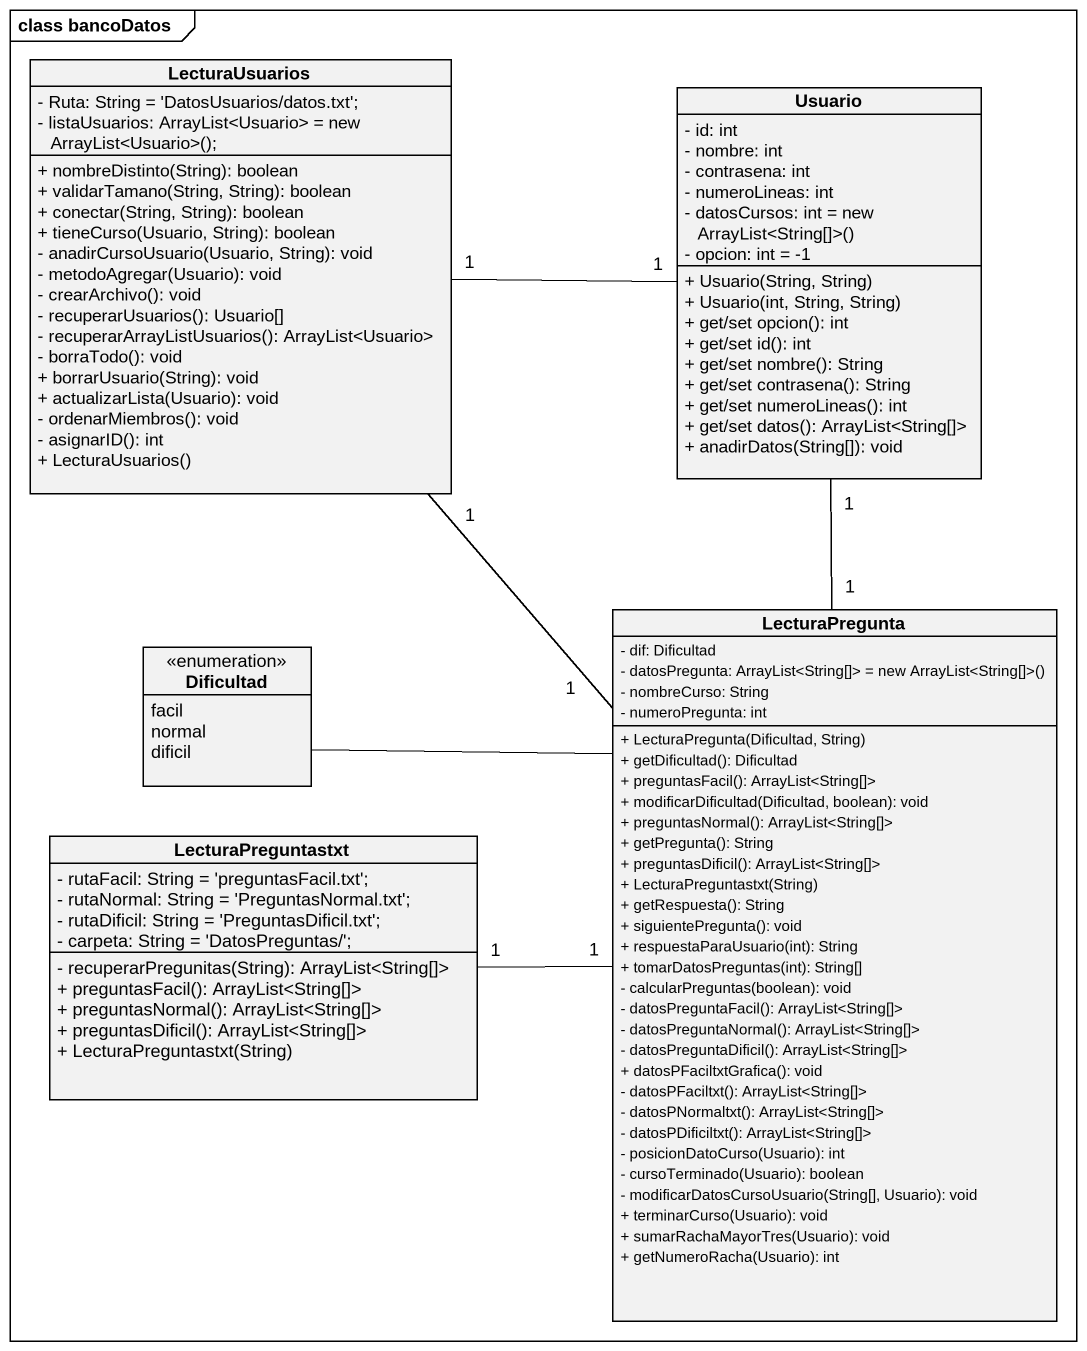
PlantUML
@startuml
mainframe class bancoDatos
hide circle
hide empty members
skinparam classAttributeIconSize 0
class LecturaUsuarios {
  - Ruta: String = 'DatosUsuarios/datos.txt';
  {field} - listaUsuarios: ArrayList<Usuario> = new ArrayList<Usuario>();
  + nombreDistinto(String): boolean
  + validarTamano(String, String): boolean
  + conectar(String, String): boolean
  + tieneCurso(Usuario, String): boolean
  - anadirCursoUsuario(Usuario, String): void
  - metodoAgregar(Usuario): void
  - crearArchivo(): void
  - recuperarUsuarios(): Usuario[]
  - recuperarArrayListUsuarios(): ArrayList<Usuario>
  - borraTodo(): void
  + borrarUsuario(String): void
  + actualizarLista(Usuario): void
  - ordenarMiembros(): void
  - asignarID(): int
  + LecturaUsuarios()
}
class Usuario {
  - id: int
  - nombre: int
  - contrasena: int
  - numeroLineas: int
  {field} - datosCursos: int = new ArrayList<String[]>()
  - opcion: int = -1
  + Usuario(String, String)
  + Usuario(int, String, String)
  + get/set opcion(): int
  + get/set id(): int
  + get/set nombre(): String
  + get/set contrasena(): String
  + get/set numeroLineas(): int
  + get/set datos(): ArrayList<String[]>
  + anadirDatos(String[]): void
}
class LecturaPregunta {
  - dif: Dificultad
  {field} - datosPregunta: ArrayList<String[]> = new ArrayList<String[]>()
  - nombreCurso: String
  - numeroPregunta: int
  + LecturaPregunta(Dificultad, String)
  + getDificultad(): Dificultad
  + preguntasFacil(): ArrayList<String[]>
  + modificarDificultad(Dificultad, boolean): void
  + preguntasNormal(): ArrayList<String[]>
  + getPregunta(): String
  + preguntasDificil(): ArrayList<String[]>
  + LecturaPreguntastxt(String)
  + getRespuesta(): String
  + siguientePregunta(): void
  + respuestaParaUsuario(int): String
  + tomarDatosPreguntas(int): String[]
  - calcularPreguntas(boolean): void
  - datosPreguntaFacil(): ArrayList<String[]>
  - datosPreguntaNormal(): ArrayList<String[]>
  - datosPreguntaDificil(): ArrayList<String[]>
  + datosPFaciltxtGrafica(): void
  - datosPFaciltxt(): ArrayList<String[]>
  - datosPNormaltxt(): ArrayList<String[]>
  - datosPDificiltxt(): ArrayList<String[]>
  - posicionDatoCurso(Usuario): int
  - cursoTerminado(Usuario): boolean
  - modificarDatosCursoUsuario(String[], Usuario): void
  + terminarCurso(Usuario): void
  + sumarRachaMayorTres(Usuario): void
  + getNumeroRacha(Usuario): int
}
enum Dificultad {
  facil
  normal
  dificil
}
class LecturaPreguntastxt {
  - rutaFacil: String = 'preguntasFacil.txt';
  - rutaNormal: String = 'PreguntasNormal.txt';
  - rutaDificil: String = 'PreguntasDificil.txt';
  - carpeta: String = 'DatosPreguntas/';
  - recuperarPregunitas(String): ArrayList<String[]>
  + preguntasFacil(): ArrayList<String[]>
  + preguntasNormal(): ArrayList<String[]>
  + preguntasDificil(): ArrayList<String[]>
  + LecturaPreguntastxt(String)
}
LecturaUsuarios "1" -right- "1" Usuario
LecturaUsuarios "1" -- "1" LecturaPregunta
LecturaPregunta "1" -up- "1" Usuario
LecturaPregunta -left- Dificultad
LecturaPreguntastxt "1" -right- "1" LecturaPregunta
@enduml
